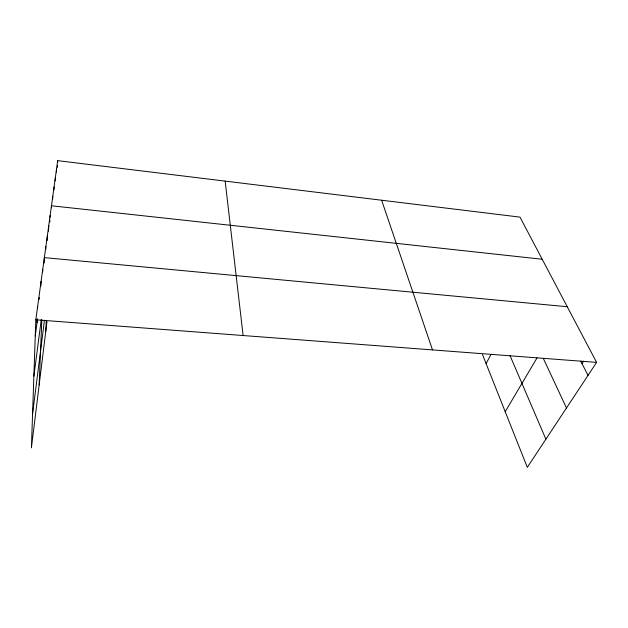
<?xml version="1.0" encoding="UTF-8"?>
<svg xmlns="http://www.w3.org/2000/svg" width="628" height="628" viewBox="0 0 628 628"><rect width="100%" height="100%" fill="white"/><g stroke="black" fill="none" stroke-linecap="round" stroke-linejoin="round"><path stroke-width="0.94" d="M482.508 354.569L527.308 467.342L596.6 362.372L519.984 217.123L57.682 160.658L35.812 319.785L31.4 447.85L46.974 321.622M37.052 322.674L37.193 318.883M37.562 308.434L37.633 306.535M39.187 299.399L39.25 297.507M40.922 286.023L41.103 281.297M42.641 272.097L42.751 269.271M39.156 384.98L41.817 319.801M44.125 263.242L44.36 257.613L567.249 306.723M45.75 249.442L45.868 246.639M47.131 240.634L47.328 235.979M48.513 231.183L48.756 225.625M49.848 222.022L49.934 220.169M50.059 217.406L50.138 215.561M45.75 331.537L46.252 320.578M51.394 207.727L51.48 205.772L542.207 259.254M52.658 199.17L52.791 196.258M53.93 189.899L54.063 186.995M55.162 180.872L55.303 177.983M56.371 172.08L56.512 169.207M57.352 167.323L57.446 165.423M57.588 162.558L57.682 160.658M32.562 414.04L44.447 320.264M33.873 376.141L41.252 319.699M35.254 335.964L37.554 319M486.088 363.588L491.057 354.357M505.21 411.725L537.011 357.905M582.023 363.628L583.6 361.186M35.812 319.785L596.6 362.372M580.774 361.179L588.012 375.379M543.291 358.353L566.48 407.996M510.03 355.636L545.897 439.184M381.628 200.222L432.504 349.906M225.154 181.107L243.114 335.525"/></g></svg>
